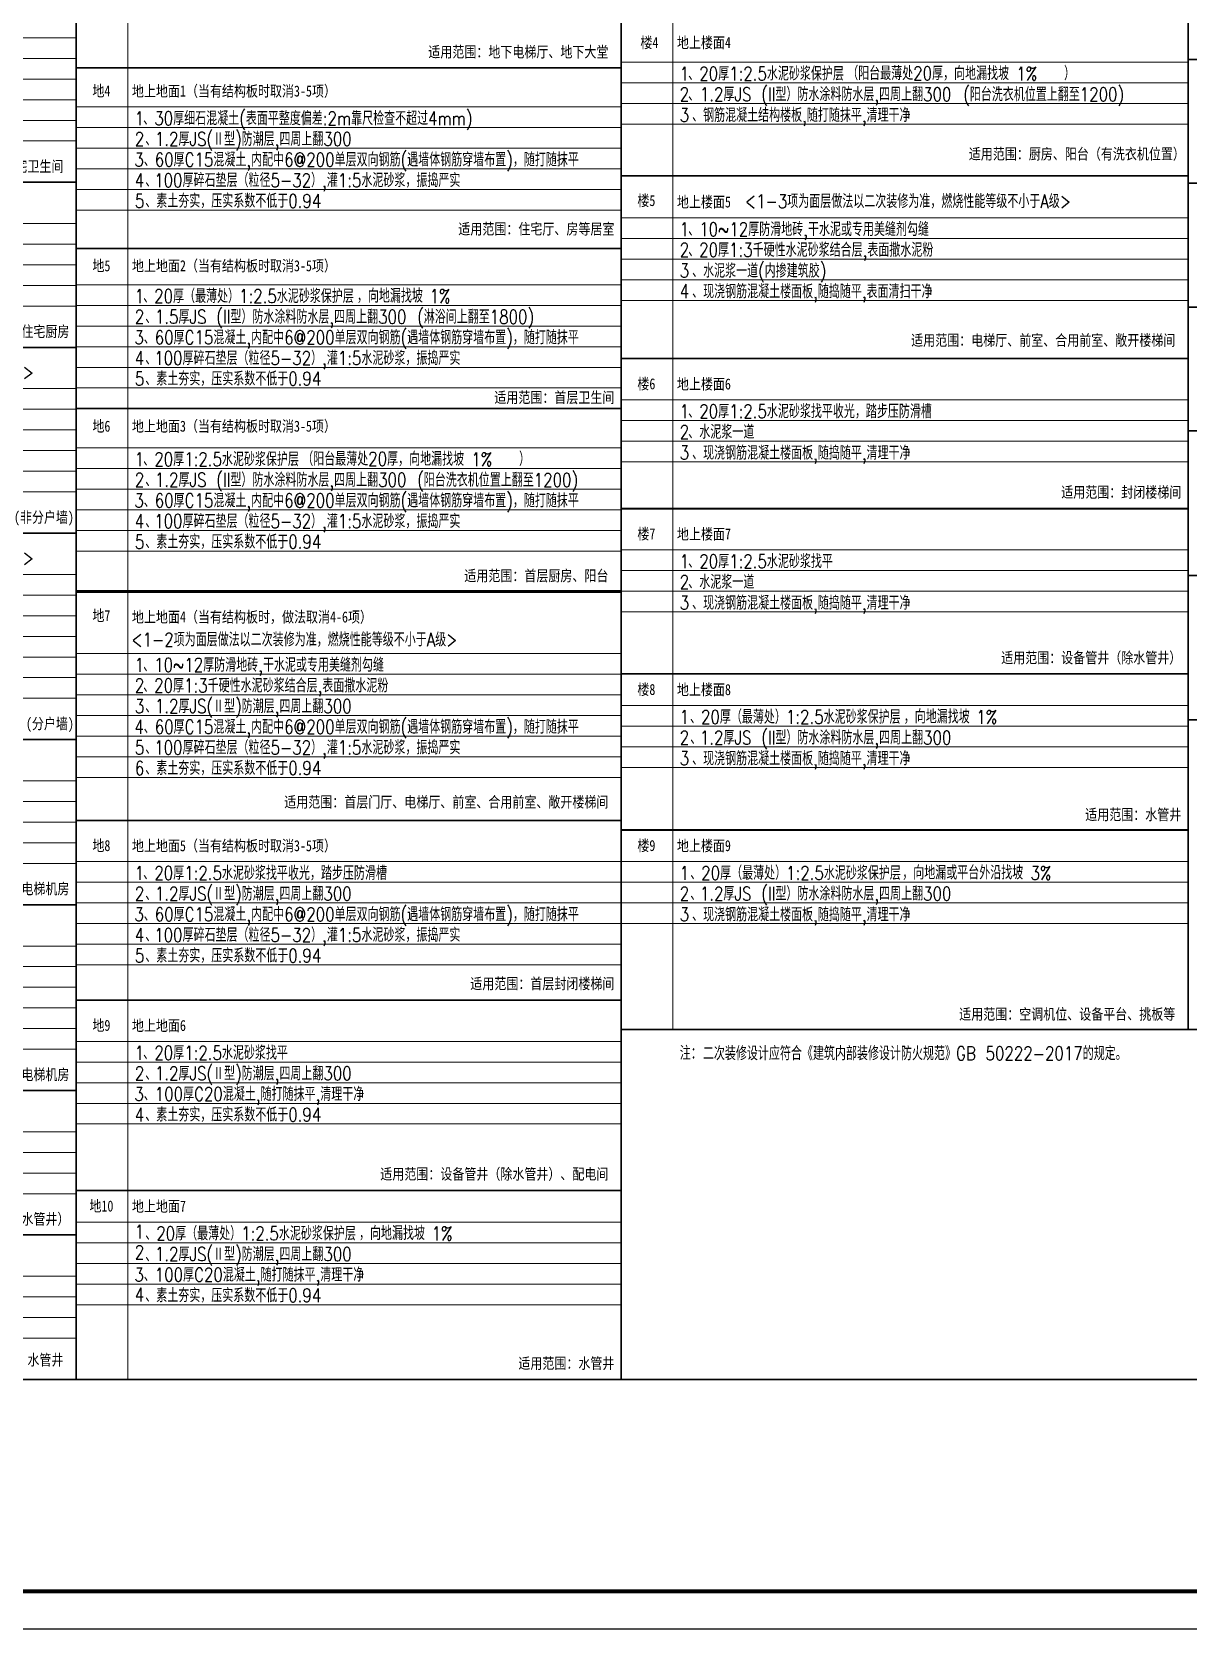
# Model space of a CAD drawing. Extents: x 27938 to 725830, y -209821 to 1628073.
# Drawn here: x 291180 to 321849, y 954632 to 996970 of the extents above; entities that cross this region are included whole.
import ezdxf
from ezdxf.enums import TextEntityAlignment as Align

# ---------------------------------------------------------------- set-up
doc = ezdxf.new("R2010")
doc.units = 0
doc.header["$LTSCALE"] = 1000
doc.header["$MEASUREMENT"] = 0
doc.linetypes.add('CENTER', pattern=[50.8, 31.75, -6.35, 6.35, -6.35])
for name, color, linetype in [('3', 3, 'CENTER'), ('PUB_TEXT', 4, 'Continuous'), ('text', 7, 'Continuous'), ('图框', 140, 'Continuous')]:
    doc.layers.add(name, color=color, linetype=linetype)
doc.layers.add('yichutu', color=7, linetype='Continuous', true_color=0xffffff, plot=False)
doc.layers.add('填充', color=251, linetype='Continuous', lineweight=5)
doc.styles.add('-黑体', font='', dxfattribs={"width": 0.8})
doc.styles.add('_HZTXT', font='txt.shx', dxfattribs={"width": 0.8, "bigfont": 'hztxt.shx'})
doc.styles.get('-黑体').set_extended_font_data('SimHei')

# ---------------------------------------------------------------- blocks, each defined once
blk = doc.blocks.new('TK')
at = {"layer": '图框'}
blk.add_lwpolyline([(465375, 548714), (549475, 548714), (549475, 489314), (465375, 489314)], close=True, dxfattribs=at)
blk.add_lwpolyline([(465375, 548714), (549475, 548714), (549475, 489314), (465375, 489314)], close=True, dxfattribs=at)
at = {"layer": '图框', "const_width": 100}
blk.add_lwpolyline([(548475, 490314), (548475, 547714), (467875, 547714), (467875, 490314)], close=True, dxfattribs=at)
blk = doc.blocks.new('yct-841-594-84100-59399.9999999999-100-1000.0')
at = {"layer": 'yichutu', "color": 7, "true_color": 0xffffff}
blk.add_lwpolyline([(0, 0), (0, 59400), (84100, 59400), (84100, 0)], close=True, dxfattribs=at)
blk = doc.blocks.new('BFDGBFDBDF')
at = {"layer": '3', "color": 4, "linetype": 'ByBlock', "const_width": 45.6}
blk.add_lwpolyline([(410694, 1009146), (480461, 1009146), (480461, 961246), (410694, 961246)], close=True, dxfattribs=at)
at = {"layer": '3', "color": 4, "const_width": 45.6}
for points in [[(438455, 1009146), (438455, 961246)], [(452911, 1009146), (452911, 961246)], [(467949, 1009146), (467949, 970524)], [(467949, 996243), (480461, 996243)], [(438455, 996018), (452911, 996018)], [(438455, 996018), (452911, 996018)], [(424574, 992986), (438455, 992986)], [(452911, 993155), (467949, 993155)], [(467949, 992960), (480461, 992960)], [(438455, 991227), (452911, 991227)], [(467949, 989676), (480461, 989676)], [(424574, 988608), (438455, 988608)], [(452911, 988310), (467949, 988310)], [(438455, 986985), (452911, 986985)], [(467949, 986393), (480461, 986393)], [(452911, 984333), (467949, 984333)], [(424574, 983683), (438455, 983683)], [(424574, 983683), (438455, 983683)], [(467949, 982563), (480461, 982563)], [(438455, 982154), (452911, 982154)], [(438455, 982134), (452911, 982134)], [(452911, 979951), (467949, 979951)], [(467949, 978732), (480461, 978732)], [(424574, 978211), (438455, 978211)], [(424574, 978211), (438455, 978211)], [(438455, 976070), (452911, 976070)], [(452911, 975815), (467949, 975815)], [(452911, 975815), (467949, 975815)], [(424574, 973834), (438455, 973834)], [(424574, 973834), (438455, 973834)], [(438455, 971304), (452911, 971304)], [(452911, 970524), (480461, 970524)], [(424574, 968909), (438455, 968909)], [(438455, 966258), (452911, 966258)], [(438455, 966258), (452911, 966258)], [(424574, 965079), (438455, 965079)], [(424574, 961246), (438455, 961246)]]:
    blk.add_lwpolyline(points, dxfattribs=at)
at = {"layer": '填充'}
for p, q in [((454279, 1009146), (454279, 970524)), ((439823, 1007191), (439823, 996018)), ((438455, 996816), (424574, 996816)), ((438455, 996269), (424574, 996269)), ((439823, 996600), (439823, 961246)), ((452911, 996018), (438455, 996018)), ((452911, 996018), (438455, 996018)), ((439823, 996076), (439823, 983036)), ((467949, 996167), (452911, 996167)), ((438455, 995722), (424574, 995722)), ((467949, 995620), (452911, 995620)), ((438455, 995175), (424574, 995175)), ((452911, 994982), (438455, 994982)), ((467949, 995073), (452911, 995073)), ((438455, 994627), (424574, 994627)), ((452911, 994434), (438455, 994434)), ((467949, 994525), (452911, 994525)), ((438455, 994080), (424574, 994080)), ((452911, 993887), (438455, 993887)), ((452911, 993340), (438455, 993340)), ((438455, 992986), (424574, 992986)), ((467949, 993155), (452911, 993155)), ((452911, 992793), (438455, 992793)), ((452911, 992246), (438455, 992246)), ((467949, 992041), (452911, 992041)), ((438455, 991891), (424574, 991891)), ((438455, 991344), (424574, 991344)), ((467949, 991494), (452911, 991494)), ((438455, 990797), (424574, 990797)), ((467949, 990947), (452911, 990947)), ((467949, 990400), (452911, 990400)), ((438455, 990250), (424574, 990250)), ((452911, 990268), (438455, 990268)), ((438455, 989703), (424574, 989703)), ((452911, 989721), (438455, 989721)), ((467949, 989853), (452911, 989853)), ((452911, 989174), (438455, 989174)), ((438455, 988608), (424574, 988608)), ((452911, 988626), (438455, 988626)), ((452911, 988079), (438455, 988079)), ((438455, 987514), (424574, 987514)), ((452911, 987532), (438455, 987532)), ((438455, 986967), (424574, 986967)), ((452911, 986985), (438455, 986985)), ((467949, 987216), (452911, 987216)), ((467949, 986668), (452911, 986668)), ((438455, 986419), (424574, 986419)), ((467949, 986121), (452911, 986121)), ((438455, 985872), (424574, 985872)), ((452911, 985945), (438455, 985945)), ((438455, 985325), (424574, 985325)), ((452911, 985398), (438455, 985398)), ((467949, 985574), (452911, 985574)), ((452911, 984850), (438455, 984850)), ((438455, 984778), (424574, 984778)), ((452911, 984303), (438455, 984303)), ((438455, 983683), (424574, 983683)), ((452911, 983756), (438455, 983756)), ((452911, 983209), (438455, 983209)), ((467949, 983238), (452911, 983238)), ((467949, 982691), (452911, 982691)), ((438455, 982589), (424574, 982589)), ((438455, 982042), (424574, 982042)), ((452911, 982134), (438455, 982134)), ((452911, 982114), (438455, 982114)), ((467949, 982144), (452911, 982144)), ((438455, 981495), (424574, 981495)), ((467949, 981597), (452911, 981597)), ((438455, 980947), (424574, 980947)), ((438455, 980400), (424574, 980400)), ((452911, 980493), (438455, 980493)), ((438455, 979853), (424574, 979853)), ((452911, 979945), (438455, 979945)), ((438455, 979306), (424574, 979306)), ((452911, 979398), (438455, 979398)), ((467949, 979114), (452911, 979114)), ((452911, 978851), (438455, 978851)), ((467949, 978567), (452911, 978567)), ((438455, 978211), (424574, 978211)), ((438455, 978211), (424574, 978211)), ((452911, 978304), (438455, 978304)), ((467949, 978019), (452911, 978019)), ((452911, 977757), (438455, 977757)), ((452911, 977209), (438455, 977209)), ((467949, 977472), (452911, 977472)), ((438455, 977117), (424574, 977117)), ((438455, 976570), (424574, 976570)), ((438455, 976023), (424574, 976023)), ((438455, 975475), (424574, 975475)), ((467949, 975815), (452911, 975815)), ((467949, 975815), (452911, 975815)), ((438455, 974928), (424574, 974928)), ((452911, 974976), (438455, 974976)), ((467949, 974977), (452911, 974977)), ((452911, 974428), (438455, 974428)), ((467949, 974430), (452911, 974430)), ((438455, 973834), (424574, 973834)), ((438455, 973834), (424574, 973834)), ((452911, 973881), (438455, 973881)), ((467949, 973882), (452911, 973882)), ((452911, 973334), (438455, 973334)), ((467949, 973335), (452911, 973335)), ((438455, 972739), (424574, 972739)), ((452911, 972787), (438455, 972787)), ((438455, 972192), (424574, 972192)), ((452911, 972240), (438455, 972240)), ((438455, 971645), (424574, 971645)), ((438455, 971098), (424574, 971098)), ((438455, 970551), (424574, 970551)), ((438455, 970003), (424574, 970003)), ((452911, 970210), (438455, 970210)), ((452911, 969663), (438455, 969663)), ((452911, 969116), (438455, 969116)), ((452911, 968568), (438455, 968568)), ((452911, 968021), (438455, 968021)), ((438455, 967815), (424574, 967815)), ((438455, 967267), (424574, 967267)), ((438455, 966720), (424574, 966720)), ((438455, 966173), (424574, 966173)), ((452911, 965420), (438455, 965420)), ((438455, 965079), (424574, 965079)), ((452911, 964873), (438455, 964873)), ((452911, 964326), (438455, 964326)), ((438455, 963984), (424574, 963984)), ((452911, 963779), (438455, 963779)), ((438455, 963437), (424574, 963437)), ((452911, 963231), (438455, 963231)), ((438455, 962890), (424574, 962890)), ((438455, 962343), (424574, 962343))]:
    blk.add_line(p, q, dxfattribs=at)
at = {"layer": 'PUB_TEXT', "color": 7, "style": '-黑体', "width": 0.8}
for s, p in [('楼4', (453660, 996455)), ('地4', (439123, 995175)), ('楼5', (453579, 992268)), ('地5', (439123, 990539)), ('楼6', (453579, 987409)), ('地6', (439123, 986287)), ('楼7', (453579, 983432)), ('地7', (439123, 981266)), ('楼8', (453579, 979307)), ('地8', (439123, 975169)), ('楼9', (453579, 975170)), ('地9', (439123, 970403)), ('地10', (439123, 965613))]:
    blk.add_text(s, height=291.8, dxfattribs=at).set_placement(p, align=Align.BOTTOM_CENTER)
for s, height, p in [('地上楼面4', 291.8, (454389, 996455)), ('地上地面1（当有结构板时取消3-5项） ', 291.84, (439933, 995171)), ('地上楼面5', 291.8, (454389, 992231)), ('地上地面2（当有结构板时取消3-5项） ', 291.84, (439933, 990539)), ('地上楼面6', 291.8, (454389, 987405)), ('地上地面3（当有结构板时取消3-5项） ', 291.84, (439933, 986287)), ('地上楼面7', 291.8, (454389, 983428)), ('地上地面4（当有结构板时，做法取消4-6项） ', 291.84, (439933, 981229)), ('地上楼面8', 291.8, (454389, 979303)), ('地上地面5（当有结构板时取消3-5项） ', 291.84, (439933, 975165)), ('地上楼面9', 291.8, (454389, 975166)), ('地上地面6', 291.8, (439933, 970399)), ('地上地面7', 291.8, (439933, 965609))]:
    blk.add_text(s, height=height, dxfattribs=at).set_placement(p, align=Align.BOTTOM_LEFT)
for s, height, p in [('适用范围：地下电梯厅、地下大堂 ', 291.84, (452731, 996208)), ('适用范围：厨房、阳台（有洗衣机位置） ', 291.84, (468023, 993504)), ('适用范围：住宅卫生间 ', 291.84, (438275, 993175)), ('适用范围：住宅厅、房等居室', 291.84, (452731, 991515)), ('适用范围：住宅厨房', 291.8, (438275, 988797)), ('适用范围：电梯厅、前室、合用前室、敞开楼梯间 ', 291.84, (467768, 988564)), ('适用范围：首层卫生间', 291.8, (452731, 987048)), ('适用范围：封闭楼梯间', 291.8, (467768, 984537)), ('适用范围：首层厨房、阳台 ', 291.84, (452731, 982323)), ('适用范围：设备管井（除水管井）', 291.84, (467768, 980149)), ('适用范围：首层门厅、电梯厅、前室、合用前室、敞开楼梯间 ', 291.84, (452731, 976324)), ('适用范围：水管井', 291.8, (467768, 975990)), ('适用范围：封闭楼梯间 、敞开楼梯间            ,电梯机房', 291.84, (438275, 974023)), ('适用范围：首层封闭楼梯间', 291.84, (452731, 971509)), ('适用范围：空调机位、设备平台、挑板等 ', 291.84, (467768, 970700)), ('适用范围：封闭楼梯间 、敞开楼梯间            ,电梯机房', 291.84, (438275, 969098)), ('适用范围：设备管井（除水管井）、配电间 ', 291.84, (452731, 966462)), ('适用范围：设备管井（除水管井）', 291.84, (438275, 965268)), ('适用范围：空调室外机位 、水管井 ', 291.84, (438275, 961535)), ('适用范围：水管井', 291.8, (452731, 961444))]:
    blk.add_text(s, height=height, dxfattribs=at).set_placement(p, align=Align.BOTTOM_RIGHT)
at = {"layer": 'PUB_TEXT', "color": 3, "style": '-黑体', "width": 0.8}
for s, p in [('(非分户墙)', (438395, 983873)), ('(分户墙)', (438395, 978401))]:
    blk.add_text(s, height=291.8, dxfattribs=at).set_placement(p, align=Align.BOTTOM_RIGHT)
at = {"layer": 'text', "style": '_HZTXT', "width": 0.8}
for s, height, p in [('1', 365, (454465, 995683)), ('、', 365, (454688, 995683)), ('20厚1:2.5水泥砂浆保护层', 364.8, (454983, 995683)), ('（阳台最薄处20厚，向地漏找坡     ）', 364.8, (458906, 995692)), ('1%', 364.8, (463394, 995682)), ('2', 365, (454465, 995136)), ('3', 365, (454465, 994589)), ('、', 365, (454688, 995136)), ('、钢筋混凝土结构楼板,随打随抹平,清理干净  ', 364.8, (454792, 994583)), ('1', 365, (440009, 994498)), ('、', 365, (440231, 994498)), ('30厚细石混凝土(表面平整度偏差:2m靠尺检查不超过4mm)', 364.8, (440527, 994498)), ('2', 365, (440009, 993950)), ('3、60厚C15混凝土,内配中6@200单层双向钢筋(遇墙体钢筋穿墙布置)，随打随抹平', 364.8, (439997, 993403)), ('、', 365, (440287, 993950)), ('100厚碎石垫层（粒径5-32）,灌1:5水泥砂浆，振捣严实', 364.8, (440525, 992856)), ('4', 365, (440009, 992856)), ('、', 365, (440287, 992856)), ('5', 365, (440009, 992309)), ('、素土夯实，压实系数不低于0.94', 364.8, (440287, 992309)), ('、现浇钢筋混凝土楼面板,随捣随平,表面清扫干净', 364.8, (454792, 989910)), ('1', 365, (440009, 989784)), ('、20厚（最薄处）1:2.5水泥砂浆保护层', 364.8, (440232, 989785)), ('，向地漏找坡', 364.8, (445901, 989793)), ('1%', 364.8, (447830, 989783)), ('4', 365, (454465, 989916)), ('2', 365, (440009, 989237)), ('3、60厚C15混凝土,内配中6@200单层双向钢筋(遇墙体钢筋穿墙布置)，随打随抹平', 364.8, (439997, 988690)), ('、', 365, (440287, 989237)), ('4', 365, (440009, 988142)), ('、', 365, (440287, 988142)), ('100厚碎石垫层（粒径5-32）,灌1:5水泥砂浆，振捣严实', 364.8, (440525, 988142)), ('5', 365, (440009, 987595)), ('、素土夯实，压实系数不低于0.94', 364.8, (440287, 987596)), ('1', 365, (454465, 986731)), ('20厚1:2.5水泥砂浆找平收光，踏步压防滑槽', 364.8, (454983, 986731)), ('2', 365, (454465, 986184)), ('、', 365, (454688, 986731)), ('水泥浆一道', 364.8, (454983, 986184)), ('、', 365, (454688, 986184)), ('1', 365, (440009, 985461)), ('20厚1:2.5水泥砂浆保护层', 364.8, (440527, 985461)), ('（阳台最薄处20厚，向地漏找坡     ）', 364.8, (444450, 985470)), ('1%', 364.8, (448937, 985460)), ('3', 365, (454465, 985638)), ('、现浇钢筋混凝土楼面板,随捣随平,清理干净 ', 364.8, (454792, 985631)), ('2', 365, (440009, 984914)), ('、', 365, (440231, 985461)), ('3、60厚C15混凝土,内配中6@200单层双向钢筋(遇墙体钢筋穿墙布置)，随打随抹平', 364.8, (439997, 984366)), ('、', 365, (440287, 984914)), ('4', 365, (440009, 983819)), ('、', 365, (440287, 983819)), ('100厚碎石垫层（粒径5-32）,灌1:5水泥砂浆，振捣严实', 364.8, (440525, 983819)), ('5', 365, (440009, 983272)), ('、素土夯实，压实系数不低于0.94', 364.8, (440287, 983273)), ('1', 365, (454465, 982754)), ('20厚1:2.5水泥砂浆找平', 364.8, (454983, 982754)), ('、', 365, (454688, 982754)), ('2', 365, (454465, 982207)), ('、', 365, (454688, 982207)), ('水泥浆一道', 364.8, (454983, 982207)), ('3', 365, (454465, 981661)), ('、现浇钢筋混凝土楼面板,随捣随平,清理干净 ', 364.8, (454792, 981654)), ('3', 365, (440009, 978914)), ('、', 365, (440287, 978914)), ('1', 365, (454465, 978630)), ('、20厚（最薄处）1:2.5水泥砂浆保护层', 364.8, (454737, 978630)), ('，向地漏找坡', 364.8, (460406, 978639)), ('1%', 364.8, (462335, 978629)), ('4、60厚C15混凝土,内配中6@200单层双向钢筋(遇墙体钢筋穿墙布置)，随打随抹平', 364.8, (439997, 978367)), ('2', 365, (454465, 978082)), ('5', 365, (440009, 977820)), ('100厚碎石垫层（粒径5-32）,灌1:5水泥砂浆，振捣严实', 364.8, (440525, 977820)), ('、', 365, (454743, 978082)), ('6', 365, (440009, 977272)), ('、', 365, (440287, 977820)), ('、素土夯实，压实系数不低于0.94', 364.8, (440287, 977273)), ('3', 365, (454465, 977536)), ('、现浇钢筋混凝土楼面板,随捣随平,清理干净 ', 364.8, (454792, 977529)), ('1', 365, (440009, 974492)), ('20厚1:2.5水泥砂浆找平收光，踏步压防滑槽', 364.8, (440527, 974492)), ('1', 365, (454465, 974493)), ('、20厚（最薄处）1:2.5水泥砂浆保护层', 364.8, (454743, 974493)), ('，向地漏或平台外沿找坡', 364.8, (460366, 974502)), ('3%%%', 364.8, (463769, 974492)), ('2', 365, (440009, 973944)), ('、', 365, (440231, 974492)), ('2', 365, (454465, 973946)), ('3、60厚C15混凝土,内配中6@200单层双向钢筋(遇墙体钢筋穿墙布置)，随打随抹平', 364.8, (439997, 973397)), ('、', 365, (440287, 973944)), ('、', 365, (454743, 973946)), ('、现浇钢筋混凝土楼面板,随捣随平,清理干净 ', 364.8, (454792, 973392)), ('3', 365, (454465, 973399)), ('4', 365, (440009, 972850)), ('、', 365, (440287, 972850)), ('100厚碎石垫层（粒径5-32）,灌1:5水泥砂浆，振捣严实', 364.8, (440525, 972850)), ('5', 365, (440009, 972303)), ('、素土夯实，压实系数不低于0.94', 364.8, (440287, 972303)), ('1', 365, (440009, 969726)), ('20厚1:2.5水泥砂浆找平', 364.8, (440527, 969726)), ('、', 365, (440231, 969726)), ('2', 365, (440009, 969179)), ('、', 365, (440287, 969179)), ('3、100厚C20混凝土,随打随抹平,清理干净 ', 364.8, (439997, 968632)), ('4', 365, (440009, 968084)), ('、素土夯实，压实系数不低于0.94', 364.8, (440287, 968085)), ('1', 365, (440009, 964986)), ('、20厚（最薄处）1:2.5水泥砂浆保护层', 364.8, (440287, 964937)), ('，向地漏找坡', 364.8, (445955, 964945)), ('1%', 364.8, (447884, 964935)), ('2', 365, (440009, 964439)), ('、', 365, (440287, 964368)), ('3、100厚C20混凝土,随打随抹平,清理干净 ', 364.8, (439997, 963842)), ('4', 365, (440009, 963316)), ('、素土夯实，压实系数不低于0.94', 364.8, (440287, 963295))]:
    blk.add_text(s, height=height, dxfattribs=at).set_placement(p)
at = {"layer": 'text', "color": 1, "style": '_HZTXT', "width": 0.8}
for s, p in [('1.2厚JS (II型）防水涂料防水层,四周上翻300', (454998, 995136)), ('1.2厚JS(Ⅱ型)防潮层,四周上翻300', (440542, 993950)), ('1.5厚JS (II型）防水涂料防水层,四周上翻300', (440542, 989237)), ('1.2厚JS (II型）防水涂料防水层,四周上翻300', (440542, 984914)), ('1.2厚JS(Ⅱ型)防潮层,四周上翻300', (440542, 978914)), ('1.2厚JS (II型）防水涂料防水层,四周上翻300', (454998, 978082)), ('1.2厚JS(Ⅱ型)防潮层,四周上翻300', (440542, 973944)), ('1.2厚JS (II型）防水涂料防水层,四周上翻300', (454998, 973946)), ('1.2厚JS(Ⅱ型)防潮层,四周上翻300', (440542, 969179)), ('1.2厚JS(Ⅱ型)防潮层,四周上翻300', (440542, 964389))]:
    blk.add_text(s, height=364.8, dxfattribs=at).set_placement(p)
at = {"layer": 'text', "color": 3, "style": '_HZTXT', "width": 0.8}
for s, p in [('(阳台洗衣机位置上翻至1200)', (461983, 995134)), ('(淋浴间上翻至1800)', (447499, 989236)), ('(阳台洗衣机位置上翻至1200)', (447499, 984912))]:
    blk.add_text(s, height=364.8, dxfattribs=at).set_placement(p)
at = {"layer": 'text', "color": 2, "style": '_HZTXT', "width": 0.8}
for s, p in [('<1-3项为面层做法以二次装修为准，燃烧性能等级不小于A级>', (456191, 992300)), ('<1-3项为面层做法以二次装修为准，燃烧性能等级不小于A级>', (428680, 987772)), ('<1-3项为面层做法以二次装修为准，燃烧性能等级不小于A级>', (428680, 982847)), ('<1-2项为面层做法以二次装修为准，燃烧性能等级不小于A级>', (439915, 980680)), ('注：', (454465, 969718)), ('二次装修设计应符合《建筑内部装修设计防火规范》GB 50222-2017的规定。', (455079, 969711))]:
    blk.add_text(s, height=364.8, dxfattribs=at).set_placement(p)
at = {"layer": 'text', "color": 252, "true_color": 0x939598, "style": '_HZTXT', "width": 0.8}
for s, height, p in [('1', 365, (454465, 991558)), ('、10~12厚防滑地砖,干水泥或专用美缝剂勾缝', 364.8, (454688, 991558)), ('2', 365, (454465, 991011)), ('、20厚1:3千硬性水泥砂浆结合层,表面撒水泥粉 ', 364.8, (454688, 991011)), ('3', 365, (454465, 990464)), ('、水泥浆一道(内掺建筑胶)', 364.8, (454792, 990457)), ('1', 365, (440009, 980009)), ('、10~12厚防滑地砖,干水泥或专用美缝剂勾缝', 364.8, (440231, 980009)), ('2', 365, (440009, 979462)), ('、20厚1:3千硬性水泥砂浆结合层,表面撒水泥粉 ', 364.8, (440231, 979462))]:
    blk.add_text(s, height=height, dxfattribs=at).set_placement(p)

msp = doc.modelspace()

# ---------------------------------------------------------------- block references
for name, p in [('TK', (-205160.9, 465318.4)), ('BFDGBFDBDF', (-146100, 0))]:
    msp.add_blockref(name, p)
at = {"layer": 'yichutu'}
msp.add_blockref('yct-841-594-84100-59399.9999999999-100-1000.0', (260214.1, 954632.1), dxfattribs=at)

doc.saveas('drawing.dxf')
